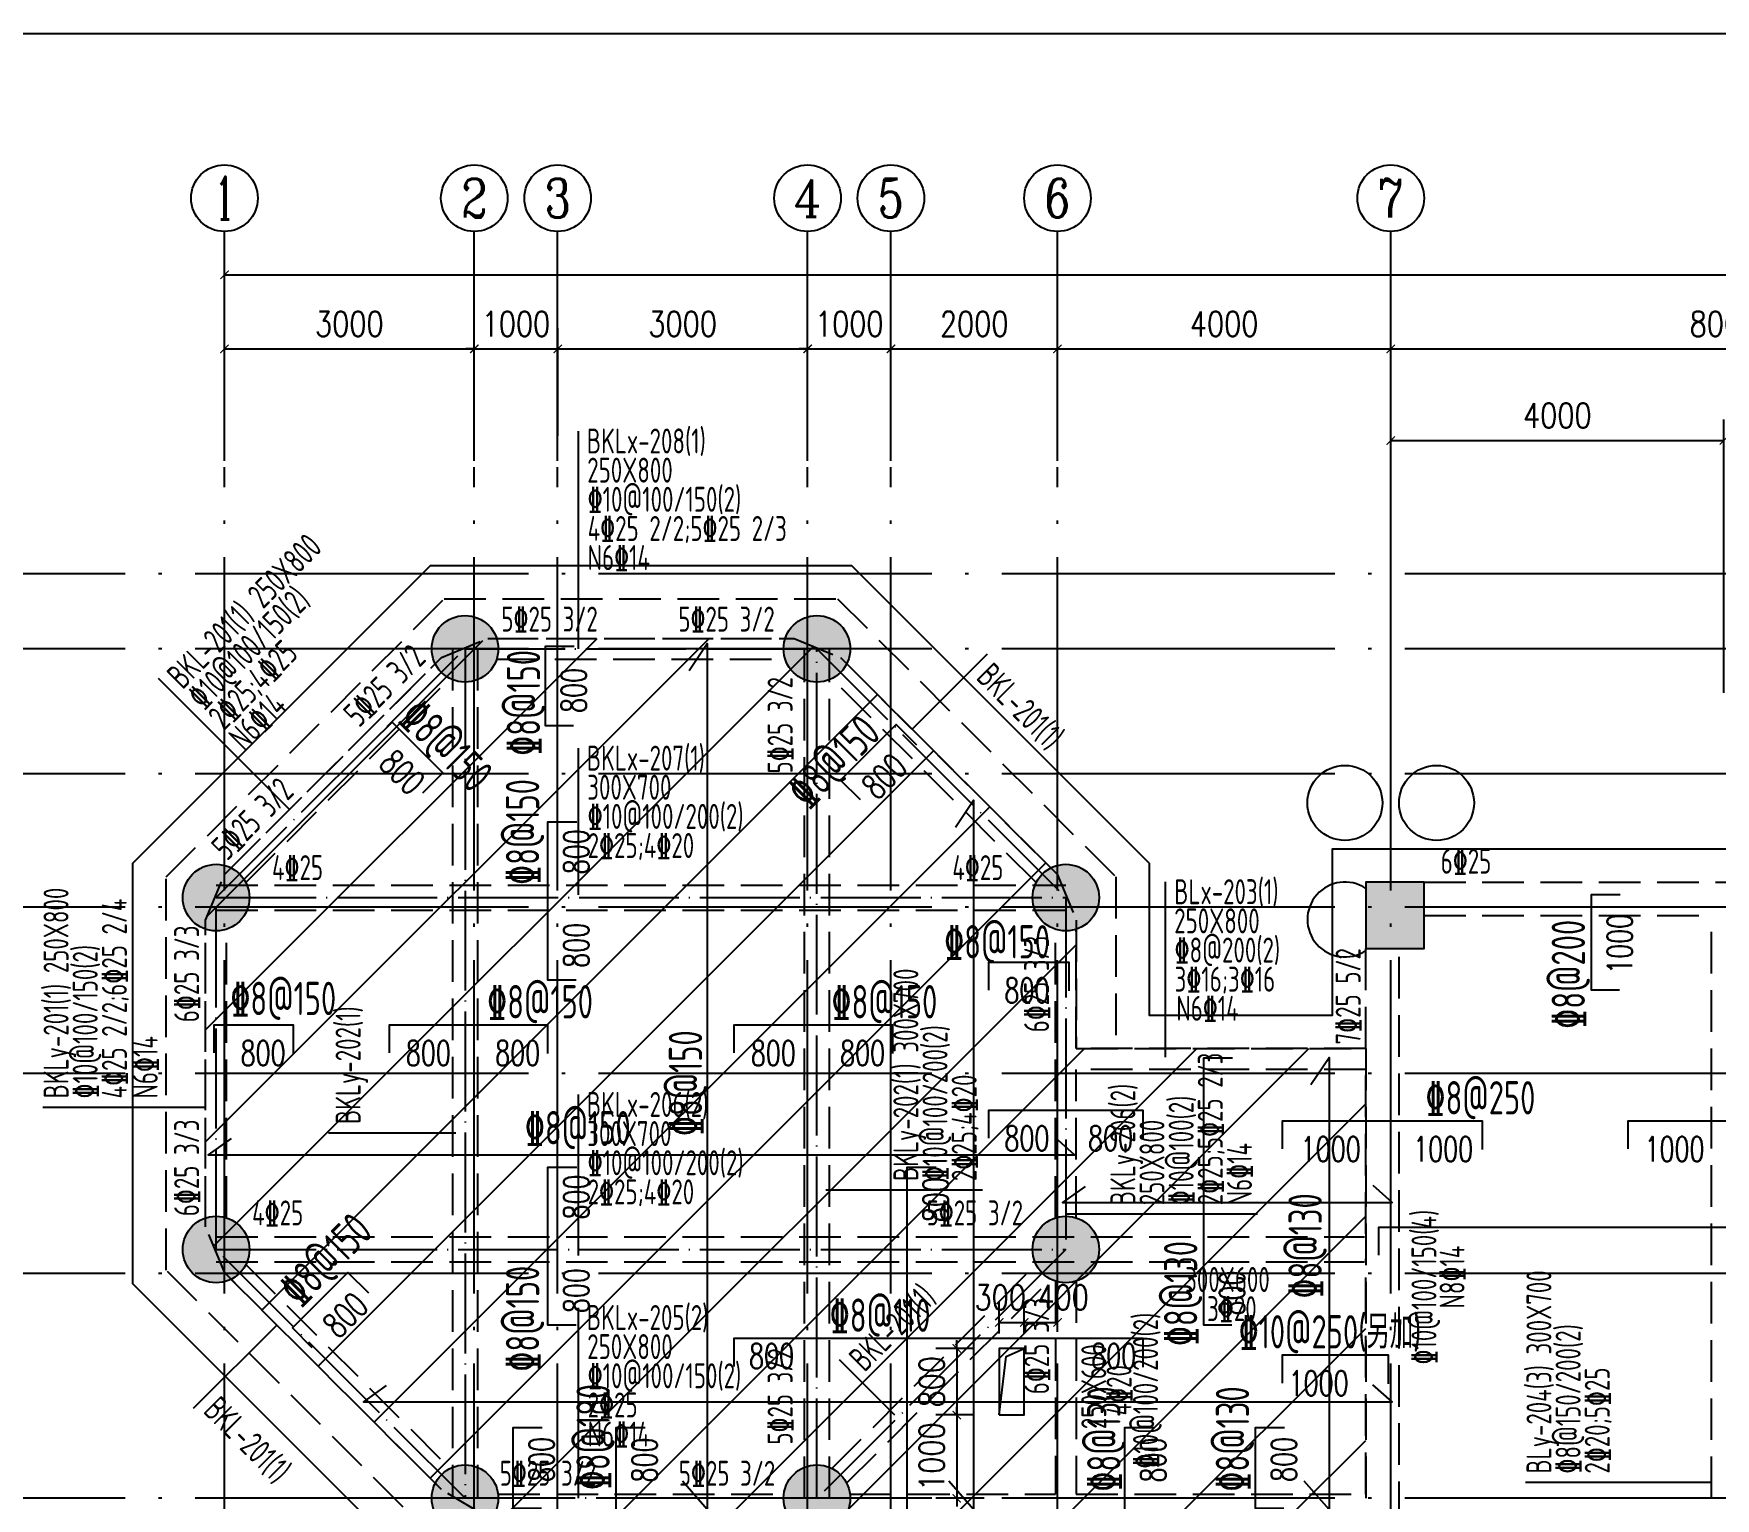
# Model space of a CAD drawing. Header units: millimetres. Extents: x 2998490 to 15040601, y 444546 to 7822218.
# Drawn here: x 14373315 to 14393503, y 7678425 to 7696014 of the extents above; entities that cross this region are included whole.
import ezdxf
from ezdxf.enums import TextEntityAlignment as Align

# ---------------------------------------------------------------- set-up
doc = ezdxf.new("R2010")
doc.units = ezdxf.units.MM
doc.header["$LTSCALE"] = 2000
doc.linetypes.add('DASH', pattern=[0.35, 0.25, -0.1])
doc.linetypes.add('DOTE', pattern=[2.42, 2, -0.2, 0.02, -0.2])
for name, color, linetype in [('3-AXIS', 3, 'Continuous'), ('3-AXIS_TEXT', 7, 'Continuous'), ('3-ban', 84, 'Continuous'), ('3-ban-hatch', 9, 'Continuous'), ('3-ban-rein', 1, 'Continuous'), ('3-ban-TEXT', 7, 'Continuous'), ('3-COLUMN-UP', 2, 'Continuous'), ('3-dcl', 3, 'Continuous'), ('3-HATCH', 8, 'Continuous'), ('3-liang-rein-X', 54, 'Continuous'), ('3-liang-rein-Y', 130, 'Continuous'), ('3-liang-R截面-X', 50, 'Continuous'), ('3-liang-R截面-Y', 70, 'Continuous'), ('3-liang-s-1', 44, 'Continuous'), ('3-liang-xu', 120, 'DASH'), ('3-装饰线脚', 7, 'Continuous'), ('AXIS', 3, 'Continuous'), ('AXIS_TEXT', 7, 'Continuous'), ('DOTE', 9, 'DOTE'), ('图框', 7, 'Continuous')]:
    doc.layers.add(name, color=color, linetype=linetype)
doc.layers.add('3-零部件', color=73, linetype='Continuous', lineweight=5)
doc.styles.add('_TCH_AXIS', font='COMPLEX', dxfattribs={"bigfont": 'GBCBIG'})
doc.styles.add('COMPLEX', font='COMPLEX')
doc.styles.add('DIM_FONT', font='SIMPLEX', dxfattribs={"width": 0.8, "bigfont": 'HZTXT'})
doc.styles.add('TJ1', font='tj-romans1.shx', dxfattribs={"width": 0.8, "bigfont": 'tj-hztxt1.shx'})
doc.styles.add('TSSD_Rein', font='Tssdeng.shx', dxfattribs={"width": 0.7, "bigfont": 'hztxt.shx'})
doc.dimstyles.new('DIMN100', dxfattribs={"dimtxt": 300, "dimasz": 100, "dimexe": 250, "dimexo": 300, "dimgap": 150, "dimtad": 1, "dimdec": 0, "dimzin": 0, "dimdsep": 46, "dimtxsty": 'DIM_FONT', "dimblk": 'ARCHTICK', "dimcen": 0.09, "dimclrt": 7, "dimazin": 2, "dimtfac": 1, "dimtdec": 0, "dimtix": 1, "dimtmove": 2, "dimatfit": 3, "dimldrblk": 'ARCHTICK', "dimfxl": 0, "dimtolj": 1, "dimtzin": 0, "dimarcsym": 0})

# ---------------------------------------------------------------- blocks, each defined once
blk = doc.blocks.new('_ArchTick')
at = {"color": 0, "linetype": 'ByBlock', "const_width": 0.15}
blk.add_lwpolyline([(-0.5, -0.5), (0.5, 0.5)], dxfattribs=at)
blk = doc.blocks.new('*D49')
at = {"layer": 'AXIS', "color": 0, "lineweight": -2}
for p, q in [((14375606, 7691185), (14375606, 7692478)), ((14378605, 7691185), (14378605, 7692478)), ((14375606, 7692228), (14378605, 7692228))]:
    blk.add_line(p, q, dxfattribs=at)
at = {"layer": 'Defpoints', "color": 0}
for p in [(14378605, 7692228), (14375606, 7690885), (14378605, 7690885)]:
    blk.add_point(p, dxfattribs=at)
at = {"layer": 'AXIS', "color": 0, "lineweight": -2, "xscale": 100, "yscale": 100, "zscale": 100, "rotation": 180}
blk.add_blockref('_ArchTick', (14375606, 7692228), dxfattribs=at)
at = {"layer": 'AXIS', "color": 0, "lineweight": -2, "xscale": 100, "yscale": 100, "zscale": 100}
blk.add_blockref('_ArchTick', (14378605, 7692228), dxfattribs=at)
at = {"layer": 'AXIS', "color": 7, "insert": (14377105, 7692528), "char_height": 300, "attachment_point": 5, "style": 'DIM_FONT'}
blk.add_mtext('\\A1;3000', dxfattribs=at)
blk = doc.blocks.new('*D50')
at = {"layer": 'AXIS', "color": 0, "lineweight": -2}
for p, q in [((14378605, 7691185), (14378605, 7692478)), ((14379606, 7691185), (14379606, 7692478)), ((14378605, 7692228), (14378505, 7692228)), ((14378605, 7692228), (14379606, 7692228)), ((14379606, 7692228), (14379706, 7692228))]:
    blk.add_line(p, q, dxfattribs=at)
at = {"layer": 'Defpoints', "color": 0}
for p in [(14379606, 7692228), (14378605, 7690885), (14379606, 7690885)]:
    blk.add_point(p, dxfattribs=at)
at = {"layer": 'AXIS', "color": 0, "lineweight": -2, "xscale": 100, "yscale": 100, "zscale": 100}
blk.add_blockref('_ArchTick', (14378605, 7692228), dxfattribs=at)
at = {"layer": 'AXIS', "color": 0, "lineweight": -2, "xscale": 100, "yscale": 100, "zscale": 100, "rotation": 180}
blk.add_blockref('_ArchTick', (14379606, 7692228), dxfattribs=at)
at = {"layer": 'AXIS', "color": 7, "insert": (14379105, 7692528), "char_height": 300, "attachment_point": 5, "style": 'DIM_FONT'}
blk.add_mtext('\\A1;1000', dxfattribs=at)
blk = doc.blocks.new('*D51')
at = {"layer": 'AXIS', "color": 0, "lineweight": -2}
for p, q in [((14379606, 7691185), (14379606, 7692478)), ((14382606, 7691185), (14382606, 7692478)), ((14379606, 7692228), (14382606, 7692228))]:
    blk.add_line(p, q, dxfattribs=at)
at = {"layer": 'Defpoints', "color": 0}
for p in [(14382606, 7692228), (14379606, 7690885), (14382606, 7690885)]:
    blk.add_point(p, dxfattribs=at)
at = {"layer": 'AXIS', "color": 0, "lineweight": -2, "xscale": 100, "yscale": 100, "zscale": 100, "rotation": 180}
blk.add_blockref('_ArchTick', (14379606, 7692228), dxfattribs=at)
at = {"layer": 'AXIS', "color": 0, "lineweight": -2, "xscale": 100, "yscale": 100, "zscale": 100}
blk.add_blockref('_ArchTick', (14382606, 7692228), dxfattribs=at)
at = {"layer": 'AXIS', "color": 7, "insert": (14381106, 7692528), "char_height": 300, "attachment_point": 5, "style": 'DIM_FONT'}
blk.add_mtext('\\A1;3000', dxfattribs=at)
blk = doc.blocks.new('*D52')
at = {"layer": 'AXIS', "color": 0, "lineweight": -2}
for p, q in [((14382606, 7691185), (14382606, 7692478)), ((14383606, 7691185), (14383606, 7692478)), ((14382606, 7692228), (14382506, 7692228)), ((14382606, 7692228), (14383606, 7692228)), ((14383606, 7692228), (14383706, 7692228))]:
    blk.add_line(p, q, dxfattribs=at)
at = {"layer": 'Defpoints', "color": 0}
for p in [(14383606, 7692228), (14382606, 7690885), (14383606, 7690885)]:
    blk.add_point(p, dxfattribs=at)
at = {"layer": 'AXIS', "color": 0, "lineweight": -2, "xscale": 100, "yscale": 100, "zscale": 100}
blk.add_blockref('_ArchTick', (14382606, 7692228), dxfattribs=at)
at = {"layer": 'AXIS', "color": 0, "lineweight": -2, "xscale": 100, "yscale": 100, "zscale": 100, "rotation": 180}
blk.add_blockref('_ArchTick', (14383606, 7692228), dxfattribs=at)
at = {"layer": 'AXIS', "color": 7, "insert": (14383106, 7692528), "char_height": 300, "attachment_point": 5, "style": 'DIM_FONT'}
blk.add_mtext('\\A1;1000', dxfattribs=at)
blk = doc.blocks.new('*D53')
at = {"layer": 'AXIS', "color": 0, "lineweight": -2}
for p, q in [((14383606, 7691185), (14383606, 7692478)), ((14385606, 7691185), (14385606, 7692478)), ((14383606, 7692228), (14385606, 7692228))]:
    blk.add_line(p, q, dxfattribs=at)
at = {"layer": 'Defpoints', "color": 0}
for p in [(14385606, 7692228), (14383606, 7690885), (14385606, 7690885)]:
    blk.add_point(p, dxfattribs=at)
at = {"layer": 'AXIS', "color": 0, "lineweight": -2, "xscale": 100, "yscale": 100, "zscale": 100, "rotation": 180}
blk.add_blockref('_ArchTick', (14383606, 7692228), dxfattribs=at)
at = {"layer": 'AXIS', "color": 0, "lineweight": -2, "xscale": 100, "yscale": 100, "zscale": 100}
blk.add_blockref('_ArchTick', (14385606, 7692228), dxfattribs=at)
at = {"layer": 'AXIS', "color": 7, "insert": (14384606, 7692528), "char_height": 300, "attachment_point": 5, "style": 'DIM_FONT'}
blk.add_mtext('\\A1;2000', dxfattribs=at)
blk = doc.blocks.new('*D54')
at = {"layer": 'AXIS', "color": 0, "lineweight": -2}
for p, q in [((14385606, 7691185), (14385606, 7692478)), ((14389606, 7691185), (14389606, 7692478)), ((14385606, 7692228), (14389606, 7692228))]:
    blk.add_line(p, q, dxfattribs=at)
at = {"layer": 'Defpoints', "color": 0}
for p in [(14389606, 7692228), (14385606, 7690885), (14389606, 7690885)]:
    blk.add_point(p, dxfattribs=at)
at = {"layer": 'AXIS', "color": 0, "lineweight": -2, "xscale": 100, "yscale": 100, "zscale": 100, "rotation": 180}
blk.add_blockref('_ArchTick', (14385606, 7692228), dxfattribs=at)
at = {"layer": 'AXIS', "color": 0, "lineweight": -2, "xscale": 100, "yscale": 100, "zscale": 100}
blk.add_blockref('_ArchTick', (14389606, 7692228), dxfattribs=at)
at = {"layer": 'AXIS', "color": 7, "insert": (14387606, 7692528), "char_height": 300, "attachment_point": 5, "style": 'DIM_FONT'}
blk.add_mtext('\\A1;4000', dxfattribs=at)
blk = doc.blocks.new('*D55')
at = {"layer": 'AXIS', "color": 0, "lineweight": -2}
for p, q in [((14389606, 7691185), (14389606, 7692478)), ((14397606, 7691185), (14397606, 7692478)), ((14389606, 7692228), (14397606, 7692228))]:
    blk.add_line(p, q, dxfattribs=at)
at = {"layer": 'Defpoints', "color": 0}
for p in [(14397606, 7692228), (14389606, 7690885), (14397606, 7690885)]:
    blk.add_point(p, dxfattribs=at)
at = {"layer": 'AXIS', "color": 0, "lineweight": -2, "xscale": 100, "yscale": 100, "zscale": 100, "rotation": 180}
blk.add_blockref('_ArchTick', (14389606, 7692228), dxfattribs=at)
at = {"layer": 'AXIS', "color": 0, "lineweight": -2, "xscale": 100, "yscale": 100, "zscale": 100}
blk.add_blockref('_ArchTick', (14397606, 7692228), dxfattribs=at)
at = {"layer": 'AXIS', "color": 7, "insert": (14393606, 7692528), "char_height": 300, "attachment_point": 5, "style": 'DIM_FONT'}
blk.add_mtext('\\A1;8000', dxfattribs=at)
blk = doc.blocks.new('*D63')
at = {"layer": 'AXIS', "color": 0, "lineweight": -2}
for p, q in [((14375606, 7691185), (14375606, 7693368)), ((14451856, 7691185), (14451856, 7693368)), ((14375606, 7693118), (14451856, 7693118))]:
    blk.add_line(p, q, dxfattribs=at)
at = {"layer": 'Defpoints', "color": 0}
for p in [(14451856, 7693118), (14375606, 7690885), (14451856, 7690885)]:
    blk.add_point(p, dxfattribs=at)
at = {"layer": 'AXIS', "color": 0, "lineweight": -2, "xscale": 100, "yscale": 100, "zscale": 100, "rotation": 180}
blk.add_blockref('_ArchTick', (14375606, 7693118), dxfattribs=at)
at = {"layer": 'AXIS', "color": 0, "lineweight": -2, "xscale": 100, "yscale": 100, "zscale": 100}
blk.add_blockref('_ArchTick', (14451856, 7693118), dxfattribs=at)
at = {"layer": 'AXIS', "color": 7, "insert": (14417563, 7693418), "char_height": 300, "attachment_point": 5, "style": 'DIM_FONT'}
blk.add_mtext('\\A1;76250', dxfattribs=at)
blk = doc.blocks.new('_AXISO')
blk.add_circle((0, 0), 0.5)
at = {"layer": '3-AXIS_TEXT', "style": 'COMPLEX', "width": 1.041667}
blk.add_attdef('A', text='', height=0.56, dxfattribs=at).set_placement((-0.25, -0.28), (0.25, -0.28), align=Align.FIT)
blk = doc.blocks.new('*D1005')
at = {"layer": '3-ban', "color": 0, "lineweight": -2}
for p, q in [((14384906, 7680406), (14384906, 7680788)), ((14385206, 7680406), (14385206, 7680788)), ((14384906, 7680538), (14385206, 7680538))]:
    blk.add_line(p, q, dxfattribs=at)
at = {"layer": 'Defpoints', "color": 0}
for p in [(14385206, 7680538), (14384906, 7680106), (14385206, 7680106)]:
    blk.add_point(p, dxfattribs=at)
at = {"layer": '3-ban', "color": 0, "lineweight": -2, "xscale": 100, "yscale": 100, "zscale": 100, "rotation": 180}
blk.add_blockref('_ArchTick', (14384906, 7680538), dxfattribs=at)
at = {"layer": '3-ban', "color": 0, "lineweight": -2, "xscale": 100, "yscale": 100, "zscale": 100}
blk.add_blockref('_ArchTick', (14385206, 7680538), dxfattribs=at)
at = {"layer": '3-ban', "color": 7, "insert": (14384918, 7680838), "char_height": 300, "attachment_point": 5, "style": 'DIM_FONT'}
blk.add_mtext('\\A1;300', dxfattribs=at)
blk = doc.blocks.new('*D1006')
at = {"layer": '3-ban', "color": 0, "lineweight": -2}
for p, q in [((14385206, 7680406), (14385206, 7680788)), ((14385606, 7680424), (14385606, 7680788)), ((14385206, 7680538), (14385606, 7680538))]:
    blk.add_line(p, q, dxfattribs=at)
at = {"layer": 'Defpoints', "color": 0}
for p in [(14385606, 7680538), (14385206, 7680106), (14385606, 7680124)]:
    blk.add_point(p, dxfattribs=at)
at = {"layer": '3-ban', "color": 0, "lineweight": -2, "xscale": 100, "yscale": 100, "zscale": 100, "rotation": 180}
blk.add_blockref('_ArchTick', (14385206, 7680538), dxfattribs=at)
at = {"layer": '3-ban', "color": 0, "lineweight": -2, "xscale": 100, "yscale": 100, "zscale": 100}
blk.add_blockref('_ArchTick', (14385606, 7680538), dxfattribs=at)
at = {"layer": '3-ban', "color": 7, "insert": (14385673, 7680838), "char_height": 300, "attachment_point": 5, "style": 'DIM_FONT'}
blk.add_mtext('\\A1;400', dxfattribs=at)
blk = doc.blocks.new('*D1007')
at = {"layer": '3-ban', "color": 0, "lineweight": -2}
for p, q in [((14384396, 7680226), (14384396, 7680326)), ((14384606, 7680226), (14384146, 7680226)), ((14384396, 7680226), (14384396, 7679426)), ((14384606, 7679426), (14384146, 7679426)), ((14384396, 7679426), (14384396, 7679326))]:
    blk.add_line(p, q, dxfattribs=at)
at = {"layer": 'Defpoints', "color": 0}
for p in [(14384906, 7680226), (14384396, 7679426), (14384906, 7679426)]:
    blk.add_point(p, dxfattribs=at)
at = {"layer": '3-ban', "color": 0, "lineweight": -2, "xscale": 100, "yscale": 100, "zscale": 100}
for p, rotation in [((14384396, 7680226), 270), ((14384396, 7679426), 90)]:
    blk.add_blockref('_ArchTick', p, dxfattribs=dict(at, rotation=rotation))
at = {"layer": '3-ban', "color": 7, "insert": (14384096, 7679826), "char_height": 300, "attachment_point": 5, "rotation": 90, "style": 'DIM_FONT'}
blk.add_mtext('\\A1;800', dxfattribs=at)
blk = doc.blocks.new('*D1008')
at = {"layer": '3-ban', "color": 0, "lineweight": -2}
for p, q in [((14384396, 7679426), (14384396, 7679526)), ((14384606, 7679426), (14384146, 7679426)), ((14384396, 7679426), (14384396, 7678426)), ((14384724, 7678426), (14384146, 7678426)), ((14384396, 7678426), (14384396, 7678326))]:
    blk.add_line(p, q, dxfattribs=at)
at = {"layer": 'Defpoints', "color": 0}
for p in [(14384906, 7679426), (14384396, 7678426), (14385024, 7678426)]:
    blk.add_point(p, dxfattribs=at)
at = {"layer": '3-ban', "color": 0, "lineweight": -2, "xscale": 100, "yscale": 100, "zscale": 100}
for p, rotation in [((14384396, 7679426), 270), ((14384396, 7678426), 90)]:
    blk.add_blockref('_ArchTick', p, dxfattribs=dict(at, rotation=rotation))
at = {"layer": '3-ban', "color": 7, "insert": (14384096, 7678926), "char_height": 300, "attachment_point": 5, "rotation": 90, "style": 'DIM_FONT'}
blk.add_mtext('\\A1;1000', dxfattribs=at)
blk = doc.blocks.new('*D1252')
at = {"layer": '3-零部件', "color": 0, "lineweight": -2}
for p, q in [((14389606, 7688096), (14389606, 7691378)), ((14393606, 7688096), (14393606, 7691378)), ((14389606, 7691128), (14393606, 7691128))]:
    blk.add_line(p, q, dxfattribs=at)
at = {"layer": 'Defpoints', "color": 0}
for p in [(14393606, 7691128), (14389606, 7687796), (14393606, 7687796)]:
    blk.add_point(p, dxfattribs=at)
at = {"layer": '3-零部件', "color": 0, "lineweight": -2, "xscale": 100, "yscale": 100, "zscale": 100, "rotation": 180}
blk.add_blockref('_ArchTick', (14389606, 7691128), dxfattribs=at)
at = {"layer": '3-零部件', "color": 0, "lineweight": -2, "xscale": 100, "yscale": 100, "zscale": 100}
blk.add_blockref('_ArchTick', (14393606, 7691128), dxfattribs=at)
at = {"layer": '3-零部件', "color": 7, "insert": (14391606, 7691428), "char_height": 300, "attachment_point": 5, "style": 'DIM_FONT'}
blk.add_mtext('\\A1;4000', dxfattribs=at)

msp = doc.modelspace()

# ---------------------------------------------------------------- hatches: boundary and pattern name
at = {"layer": '3-ban-hatch'}
h = msp.add_hatch(dxfattribs=at)
h.set_pattern_fill('ANSI31', color=8, scale=300, style=0)
h.set_pattern_definition([(45, (-3453.4, 0), (-673.51921, 673.51921), [])])
h.paths.add_polyline_path([(14379305.5, 7671826), (14379305.5, 7678226), (14378716.6, 7678226), (14378211.8, 7678530.6), (14375608.4, 7681133.3), (14375379.3, 7681687.4), (14375379.3, 7685366.3), (14375609.6, 7685919.9), (14378211.6, 7688522), (14378765.7, 7688751), (14382445.1, 7688751), (14382999.1, 7688521.8), (14385600.8, 7685920.1), (14385830.5, 7685366.3), (14385830.5, 7683826), (14389305.5, 7683826), (14389305.5, 7678226), (14387305.5, 7678226), (14387305.5, 7675528), (14389305.5, 7675526), (14389305.5, 7675226), (14452155.5, 7675226), (14452155.5, 7671826)])
at = {"layer": '3-HATCH'}
h = msp.add_hatch(color=256, dxfattribs=at)
edge = h.paths.add_edge_path()
edge.add_arc((14378493.3, 7688626), 400, 0, 360)
h = msp.add_hatch(color=256, dxfattribs=at)
edge = h.paths.add_edge_path()
edge.add_arc((14382718.3, 7688626), 400, 0, 360)
h = msp.add_hatch(color=256, dxfattribs=at)
edge = h.paths.add_edge_path()
edge.add_arc((14375505.8, 7685638.5), 400, 0, 360)
h = msp.add_hatch(color=256, dxfattribs=at)
edge = h.paths.add_edge_path()
edge.add_arc((14385705.8, 7685638.5), 400, 0, 360)
msp.add_hatch(color=256, dxfattribs=at).paths.add_polyline_path([(14389305.5, 7685026), (14390005.5, 7685026), (14390005.5, 7685826), (14389305.5, 7685826)])
h = msp.add_hatch(color=256, dxfattribs=at)
edge = h.paths.add_edge_path()
edge.add_arc((14375505.8, 7681413.5), 400, 0, 360)
h = msp.add_hatch(color=256, dxfattribs=at)
edge = h.paths.add_edge_path()
edge.add_arc((14385705.8, 7681413.5), 400, 0, 360)
h = msp.add_hatch(color=256, dxfattribs=at)
edge = h.paths.add_edge_path()
edge.add_arc((14378493.3, 7678426), 400, 0, 360)
h = msp.add_hatch(color=256, dxfattribs=at)
edge = h.paths.add_edge_path()
edge.add_arc((14382718.3, 7678426), 400, 0, 360)

# ---------------------------------------------------------------- linework, layer by layer
at = {"layer": '3-AXIS', "color": 15, "linetype": 'DOTE'}
for p, q in [((14375605.6, 7661526), (14375605.6, 7690806.1)), ((14378605.1, 7661526), (14378605.1, 7690806.2)), ((14379605.6, 7661526), (14379605.6, 7690806.1)), ((14382606, 7661526), (14382606, 7690806.2)), ((14383605.6, 7661526), (14383605.6, 7690806.1)), ((14385605.6, 7661526), (14385605.6, 7690806.1)), ((14389605.6, 7661526), (14389605.6, 7690806.1)), ((14451855.6, 7689526), (14370566.4, 7689526)), ((14451855.6, 7688626), (14370566.4, 7688626)), ((14451855.6, 7687126), (14370566.4, 7687126)), ((14451855.6, 7685526), (14370566.4, 7685526)), ((14451855.6, 7683526), (14370566.4, 7683526)), ((14451855.6, 7681126), (14370566.4, 7681126)), ((14451855.6, 7678426), (14370566.4, 7678426))]:
    msp.add_line(p, q, dxfattribs=at)
at = {"layer": '3-ban-rein'}
for points in [[(14379796.9, 7687701), (14379458.9, 7687701), (14379458.9, 7688658.7), (14379804.9, 7688658.7)], [(14381183, 7688364.7), (14381401, 7688690.2), (14381401, 7678290.3), (14381103.5, 7678632.4)], [(14377378.9, 7687507.8), (14377617.9, 7687746.8), (14378227.9, 7687136.8), (14377983.2, 7686892.1)], [(14383239, 7686811.2), (14383000, 7687050.2), (14383667.4, 7687717.6), (14383912, 7687472.9)], [(14384380.1, 7686483.9), (14384598.1, 7686809.5), (14384598.1, 7678290.3), (14384300.6, 7678632.4)], [(14379826.9, 7684649.1), (14379489, 7684649.1), (14379489, 7686549.1), (14379835, 7686549.1)], [(14392352.9, 7684526), (14392015, 7684526), (14392015, 7685676), (14392361, 7685676)], [(14384780.5, 7684527.1), (14384780.5, 7684865), (14385743.5, 7684865), (14385743.5, 7684519)], [(14375481.8, 7683773.7), (14375481.8, 7684111.6), (14376430.5, 7684111.6), (14376430.5, 7683765.6)], [(14377585.2, 7683773.7), (14377585.2, 7684111.6), (14379485.2, 7684111.6), (14379485.2, 7683765.6)], [(14381725.8, 7683773.7), (14381725.8, 7684111.6), (14383625.8, 7684111.6), (14383625.8, 7683765.6)], [(14387699.3, 7680503), (14387361.4, 7680503), (14387361.4, 7683713.7), (14387707.4, 7683713.7)], [(14388648.3, 7683392.9), (14388866.3, 7683718.5), (14388866.3, 7678290.3), (14388568.8, 7678632.4)], [(14384780.5, 7682750.2), (14384780.5, 7683088.1), (14386630.5, 7683088.1), (14386630.5, 7682742.1)], [(14388305.5, 7682620.3), (14388305.5, 7682958.3), (14390705.5, 7682958.3), (14390705.5, 7682612.2)], [(14392455.5, 7682620.3), (14392455.5, 7682958.3), (14394755.5, 7682958.3), (14394755.5, 7682612.2)], [(14375684.9, 7682744.5), (14375411.2, 7682551.1), (14385809.6, 7682551.1), (14385580.2, 7682754.2)], [(14379826.9, 7680503), (14379489, 7680503), (14379489, 7682403), (14379835, 7682403)], [(14384139.7, 7677426), (14383801.8, 7677426), (14383801.8, 7682403), (14384147.8, 7682403)], [(14385938.1, 7682170.4), (14385664.5, 7681977), (14389625.1, 7681977), (14389395.8, 7682180.1)], [(14389461.7, 7681344.8), (14389461.7, 7681682.8), (14452052.8, 7681682.8), (14452052.8, 7681336.8)], [(14376660.1, 7680232.4), (14376421.2, 7680471.4), (14377088.5, 7681138.7), (14377333.2, 7680894.1)], [(14381725.8, 7680009.6), (14381725.8, 7680347.5), (14386630.5, 7680347.5), (14386630.5, 7680001.5)], [(14388305.5, 7679810), (14388305.5, 7680147.9), (14389573.2, 7680147.9), (14389573.2, 7679801.9)], [(14377548.4, 7679779.1), (14377274.8, 7679585.6), (14389621.3, 7679585.6), (14389392, 7679788.7)], [(14379410.3, 7678302.9), (14379072.4, 7678302.9), (14379072.4, 7679276), (14379418.4, 7679276)], [(14380646.3, 7677426), (14380308.4, 7677426), (14380308.4, 7679276), (14380654.4, 7679276)], [(14386753.9, 7677426), (14386415.9, 7677426), (14386415.9, 7679276), (14386761.9, 7679276)], [(14388321, 7678302.9), (14387983, 7678302.9), (14387983, 7679276), (14388329, 7679276)]]:
    msp.add_lwpolyline(points, dxfattribs=at)
at = {"layer": '3-COLUMN-UP'}
msp.add_lwpolyline([(14389305.5, 7685026), (14390005.5, 7685026), (14390005.5, 7685826), (14389305.5, 7685826)], close=True, dxfattribs=at)
msp.add_lwpolyline([(14389305.5, 7685026), (14390005.5, 7685026), (14390005.5, 7685826), (14389305.5, 7685826)], close=True, dxfattribs=at)
for centre in [(14378493.3, 7688626), (14382718.3, 7688626), (14375505.8, 7685638.5), (14385705.8, 7685638.5), (14375505.8, 7681413.5), (14385705.8, 7681413.5), (14378493.3, 7678426), (14382718.3, 7678426)]:
    msp.add_circle(centre, 400, dxfattribs=at)
at = {"layer": '3-dcl', "linetype": 'DASH'}
msp.add_lwpolyline([(14379305.5, 7671826), (14379305.5, 7678226), (14378716.6, 7678226), (14378211.8, 7678530.6), (14375608.4, 7681133.3), (14375379.3, 7681687.4), (14375379.3, 7685366.3), (14375609.6, 7685919.9), (14378211.6, 7688522), (14378765.7, 7688751), (14382445.1, 7688751), (14382999.1, 7688521.8), (14385600.8, 7685920.1), (14385830.5, 7685366.3), (14385830.5, 7683826), (14389305.5, 7683826), (14389305.5, 7678226), (14387305.5, 7678226), (14387305.5, 7675528), (14389305.5, 7675526), (14389305.5, 7675226), (14452155.5, 7675226), (14452155.5, 7671826), (14379305.5, 7671826)], dxfattribs=at)
at = {"layer": '3-liang-R截面-X'}
for p, q in [((14379852.8, 7691239.5), (14379852.8, 7688626)), ((14379852.8, 7687431.5), (14379852.8, 7685671.6)), ((14386898.8, 7685827.1), (14386898.8, 7683724.3)), ((14379852.8, 7683272.9), (14379852.8, 7681340.6)), ((14379852.8, 7680714.5), (14379852.8, 7678426))]:
    msp.add_line(p, q, dxfattribs=at)
at = {"layer": '3-liang-R截面-Y'}
for p, q in [((14384759.5, 7688560.6), (14383859.9, 7687661)), ((14374809.9, 7688273.3), (14376386.7, 7686696.5)), ((14373424.4, 7683123), (14375380.6, 7683123)), ((14376855.3, 7682816), (14378385.2, 7682816)), ((14382825.9, 7682131), (14384705.9, 7682131)), ((14385705.8, 7681840.6), (14388006.5, 7681840.6)), ((14376235.8, 7680506.6), (14375231.6, 7679502.5)), ((14382983.1, 7680091.4), (14383647.9, 7679426.6)), ((14391225.6, 7678618.2), (14393455.6, 7678618.2))]:
    msp.add_line(p, q, dxfattribs=at)
at = {"layer": '3-liang-s-1'}
for points in [[(14378905.6, 7662826), (14378905.6, 7671226), (14377705.6, 7671226), (14377705.6, 7677799.5), (14374505.8, 7680999.3), (14374505.8, 7686052.7), (14378079.1, 7689626), (14383132.5, 7689626), (14386705.8, 7686052.7), (14386706.8, 7684226), (14388905.6, 7684226), (14388905.6, 7686226), (14452555.6, 7686226), (14452555.6, 7684376), (14452155.6, 7684376)], [(14384905.6, 7679426), (14384988.9, 7680128.4), (14385205.6, 7680226)]]:
    msp.add_lwpolyline(points, dxfattribs=at)
at = {"layer": '3-liang-s-1', "linetype": 'DASH'}
msp.add_lwpolyline([(14379305.6, 7677826), (14378244.8, 7677826), (14374905.8, 7681165), (14374905.8, 7685887), (14378244.8, 7689226), (14382966.8, 7689226), (14386305.8, 7685887), (14386305.8, 7683826)], dxfattribs=at)
at = {"layer": '3-liang-s-1'}
msp.add_lwpolyline([(14384905.6, 7679426), (14385205.6, 7679426), (14385205.6, 7680226), (14384905.6, 7680226)], close=True, dxfattribs=at)
at = {"layer": '3-liang-xu'}
for p, q in [((14378873, 7688751), (14382337.8, 7688751)), ((14378343.3, 7688626), (14378343.3, 7678426)), ((14378643.3, 7688626), (14378643.3, 7678426)), ((14382568.3, 7678426), (14382567.5, 7688625.4)), ((14382868.3, 7678426), (14382867.5, 7688625.4)), ((14375685.4, 7685995.7), (14378135.8, 7688446.1)), ((14378873, 7688501), (14382337.9, 7688501)), ((14385525, 7685995.9), (14383075, 7688445.9)), ((14375861.8, 7685818.5), (14378312.3, 7688269.1)), ((14385348.3, 7685819), (14382898.3, 7688269)), ((14375505.8, 7685788.5), (14385705.8, 7685788.5)), ((14390005.5, 7685826), (14397255.5, 7685826)), ((14375505.8, 7685488.5), (14385705.8, 7685488.5)), ((14390005.5, 7685426), (14393455.5, 7685426)), ((14393455.5, 7675626), (14393455.5, 7685426)), ((14375379.3, 7681794.7), (14375379.3, 7685259)), ((14375629.3, 7681794.7), (14375629.3, 7685259)), ((14385580.5, 7681794.7), (14385580.5, 7685259)), ((14385830.5, 7683826), (14385830.5, 7685259)), ((14389305.5, 7683826), (14389305.5, 7685026)), ((14389705.5, 7676026), (14389705.5, 7685026)), ((14389305.5, 7683826), (14385830.5, 7683826)), ((14389305.5, 7683576), (14385830.5, 7683576)), ((14385830.5, 7681794.7), (14385830.5, 7683576)), ((14389305.5, 7681603), (14389305.5, 7683576)), ((14375505.8, 7681563.5), (14389291, 7681563.5)), ((14375505.8, 7681263.5), (14389291, 7681263.5)), ((14389305.5, 7678476), (14389305.5, 7681303)), ((14375684.3, 7681057.5), (14378136, 7678606.4)), ((14375861.2, 7681234.1), (14378312.8, 7678783.1)), ((14382896.6, 7678781.8), (14385348.7, 7681233.9)), ((14383074.4, 7678606.1), (14385525.7, 7681057.4)), ((14385580.5, 7681034.7), (14385580.5, 7678476)), ((14385830.5, 7681034.7), (14385830.5, 7678476)), ((14378889.9, 7678476), (14382321.9, 7678476)), ((14383115, 7678476), (14385580.5, 7678476)), ((14385830.5, 7678476), (14389305.5, 7678476))]:
    msp.add_line(p, q, dxfattribs=at)
at = {"layer": '3-装饰线脚'}
for centre in [(14389055.6, 7686776), (14390155.6, 7686776)]:
    msp.add_circle(centre, 450, dxfattribs=at)
msp.add_arc((14389055.6, 7685376), 450, 56.25101, 303.74899, dxfattribs=at)
at = {"layer": 'AXIS'}
for p, q in [((14375605.6, 7690885.5), (14375605.6, 7693637.5)), ((14378605.1, 7690885.5), (14378605.1, 7693637.5)), ((14379605.6, 7690885.5), (14379605.6, 7693637.5)), ((14382606, 7690885.5), (14382606, 7693637.5)), ((14383605.6, 7690885.5), (14383605.6, 7693637.5)), ((14385605.6, 7690885.5), (14385605.6, 7693637.5)), ((14389605.6, 7690885.5), (14389605.6, 7693637.5))]:
    msp.add_line(p, q, dxfattribs=at)
at = {"layer": 'DOTE', "ltscale": 0.3}
for p, q in [((14378493.3, 7688626), (14378493.3, 7678426)), ((14382718.3, 7678426), (14382717.5, 7688625.4)), ((14375505.8, 7685638.5), (14385705.8, 7685638.5)), ((14375505.8, 7681413.5), (14385705.8, 7681413.5))]:
    msp.add_line(p, q, dxfattribs=at)
msp.add_lwpolyline([(14385705.8, 7685638.5), (14385705.8, 7681413.5), (14382718.3, 7678426), (14378493.3, 7678426), (14375505.8, 7681413.5), (14375505.8, 7685638.5), (14378493.3, 7688626), (14382718.3, 7688626)], close=True, dxfattribs=at)
at = {"layer": '图框'}
msp.add_line((14364028.6, 7696013.6), (14471428.6, 7696013.6), dxfattribs=at)

# ---------------------------------------------------------------- block references
at = {"layer": 'AXIS'}
ref = msp.add_blockref('_AXISO', (14375605.6, 7694037.5), dxfattribs=dict(at, xscale=800, yscale=800, zscale=800))
ref.add_attrib('A', '1', dxfattribs={"layer": 'AXIS_TEXT', "height": 514.7, "style": '_TCH_AXIS'}).set_placement((14375495.3, 7693780.2), (14375715.9, 7693780.2), align=Align.FIT)
ref = msp.add_blockref('_AXISO', (14378605.1, 7694037.5), dxfattribs=dict(at, xscale=800, yscale=800, zscale=800))
ref.add_attrib('A', '2', dxfattribs={"layer": 'AXIS_TEXT', "height": 465.9, "style": '_TCH_AXIS'}).set_placement((14378449.8, 7693804.6), (14378760.4, 7693804.6), align=Align.FIT)
ref = msp.add_blockref('_AXISO', (14379605.6, 7694037.5), dxfattribs=dict(at, xscale=800, yscale=800, zscale=800))
ref.add_attrib('A', '3', dxfattribs={"layer": 'AXIS_TEXT', "height": 465.9, "style": '_TCH_AXIS'}).set_placement((14379450.2, 7693804.6), (14379760.9, 7693804.6), align=Align.FIT)
ref = msp.add_blockref('_AXISO', (14382606, 7694037.5), dxfattribs=dict(at, xscale=800, yscale=800, zscale=800))
ref.add_attrib('A', '4', dxfattribs={"layer": 'AXIS_TEXT', "height": 445.4, "style": '_TCH_AXIS'}).set_placement((14382436.3, 7693814.8), (14382775.7, 7693814.8), align=Align.FIT)
ref = msp.add_blockref('_AXISO', (14383605.6, 7694037.5), dxfattribs=dict(at, xscale=800, yscale=800, zscale=800))
ref.add_attrib('A', '5', dxfattribs={"layer": 'AXIS_TEXT', "height": 465.9, "style": '_TCH_AXIS'}).set_placement((14383450.2, 7693804.6), (14383760.9, 7693804.6), align=Align.FIT)
ref = msp.add_blockref('_AXISO', (14385605.6, 7694037.5), dxfattribs=dict(at, xscale=800, yscale=800, zscale=800))
ref.add_attrib('A', '6', dxfattribs={"layer": 'AXIS_TEXT', "height": 465.9, "style": '_TCH_AXIS'}).set_placement((14385450.2, 7693804.6), (14385760.9, 7693804.6), align=Align.FIT)
ref = msp.add_blockref('_AXISO', (14389605.6, 7694037.5), dxfattribs=dict(at, xscale=800, yscale=800, zscale=800))
ref.add_attrib('A', '7', dxfattribs={"layer": 'AXIS_TEXT', "height": 465.9, "style": '_TCH_AXIS'}).set_placement((14389450.2, 7693804.6), (14389760.9, 7693804.6), align=Align.FIT)

# ---------------------------------------------------------------- texts
at = {"layer": '3-ban', "style": 'TSSD_Rein', "width": 0.7}
for s, rotation, p in [('%%1328@150', 89.99419, (14379395.4, 7687342.9)), ('%%1328@150', 315, (14377678.3, 7687775.1)), ('%%1328@150', 45, (14382608.6, 7686685.3)), ('%%1328@150', 89.99419, (14379384.6, 7685792.2)), ('%%1328@150', 359.99419, (14384246.1, 7684908.7, -5065)), ('%%1328@200', 89.99419, (14391937.9, 7684064.8, -5065)), ('%%1328@150', 359.99419, (14375676.9, 7684228.2, -5065)), ('%%1328@150', 359.99419, (14378759.5, 7684188.7, -5065)), ('%%1328@150', 359.99419, (14382893.2, 7684188.7, -5065)), ('%%1328@150', 89.99419, (14381339.6, 7682775.1, -5065)), ('%%1328@250', 359.99419, (14390023.7, 7683035.3, -5065)), ('%%1328@150', 359.99419, (14379212.6, 7682676, -5065)), ('%%1328@130', 89.99419, (14388778.5, 7680825.1)), ('%%1328@150', 45, (14376511, 7680702.7)), ('%%1328@130', 89.99419, (14387284.3, 7680253.1, -5065)), ('%%1328@150', 89.99419, (14379384.6, 7679947.6)), ('%%1328@110', 359.99419, (14382872, 7680424.6, -5065)), ('%%13210@250(另加)', 359.99419, (14387781.3, 7680225, -5065)), ('%%1328@180', 89.99419, (14380231.3, 7678523.1, -5065)), ('%%1328@130', 89.99419, (14386362.4, 7678506.9, -5065)), ('%%1328@130', 89.99419, (14387906, 7678506.9, -5065))]:
    msp.add_text(s, height=400, rotation=rotation, dxfattribs=at).set_placement(p)
at = {"layer": '3-ban-TEXT', "style": 'TJ1', "width": 0.7}
for s, rotation, p in [('800', 90, (14379948.8, 7687856.5)), ('800', 315, (14377442.3, 7687229.5)), ('800', 45, (14383442, 7686799.4)), ('800', 90, (14379978.9, 7685918.9)), ('800', 90, (14379978.9, 7684796)), ('1000', 90, (14392504.9, 7684722.9)), ('800', 90, (14379978.9, 7681772.9)), ('800', 90, (14384291.7, 7681742.4)), ('800', 90, (14379978.9, 7680649.9)), ('800', 90, (14387851.3, 7680621)), ('800', 45, (14376972.8, 7680330.2)), ('800', 90, (14379562.3, 7678622.4)), ('800', 90, (14380798.3, 7678615.5)), ('800', 90, (14386905.8, 7678615.5)), ('800', 90, (14388472.9, 7678622.4))]:
    msp.add_text(s, height=300, rotation=rotation, dxfattribs=at).set_placement(p)
for s, p in [('800', (14384968, 7684375.2)), ('800', (14375800.3, 7683621.8)), ('800', (14377783.4, 7683621.8)), ('800', (14378855, 7683621.8)), ('800', (14381924.1, 7683621.8)), ('800', (14382995.7, 7683621.8)), ('800', (14384968, 7682598.3)), ('800', (14385972.3, 7682598.3)), ('1000', (14388525.1, 7682468.4)), ('1000', (14389875.4, 7682468.4)), ('1000', (14392652.4, 7682468.4)), ('800', (14381903.3, 7679984.7)), ('800', (14386010.6, 7679984.7)), ('1000', (14388380.6, 7679658.1))]:
    msp.add_text(s, height=300, dxfattribs=at).set_placement(p)
at = {"layer": '3-liang-rein-X', "style": 'TSSD_Rein', "width": 0.7}
for s, p in [('%%13210@100/150(2)', (14379965.7, 7690271.8)), ('4%%13225 2/2;5%%13225 2/3', (14379965.7, 7689921.8)), ('N6%%13214', (14379965.7, 7689571.8)), ('5%%13225 3/2', (14378929.6, 7688833.4)), ('5%%13225 3/2', (14381054.2, 7688833)), ('%%13210@100/200(2)', (14379965.7, 7686463.9)), ('2%%13225;4%%13220', (14379965.7, 7686113.9)), ('4%%13225', (14376176.5, 7685849.1)), ('4%%13225', (14384343, 7685849.1)), ('6%%13225', (14390205.6, 7685926)), ('%%1328@200(2)', (14387011.6, 7684859.4)), ('3%%13216;3%%13216', (14387011.6, 7684509.4)), ('N6%%13214', (14387032.5, 7684159.4)), ('%%13210@100/200(2)', (14379965.7, 7682305.2)), ('2%%13225;4%%13220', (14379965.7, 7681955.2)), ('4%%13225', (14375938, 7681703)), ('5%%13225 3/2', (14384034.4, 7681703)), ('3%%13220', (14387401.6, 7680553)), ('%%13210@100/150(2)', (14379965.7, 7679746.8)), ('2%%13225', (14379965.7, 7679396.8)), ('N6%%13214', (14379965.7, 7679046.8)), ('5%%13225 3/2', (14378910.3, 7678576)), ('5%%13225 3/2', (14381059.7, 7678576))]:
    msp.add_text(s, height=300, dxfattribs=at).set_placement(p)
at = {"layer": '3-liang-rein-Y', "style": 'TSSD_Rein', "width": 0.7}
for s, rotation, p in [('%%13210@100/150(2)', 45, (14375350, 7687880.5)), ('2%%13225;4%%13225', 45, (14375597.5, 7687633)), ('5%%13225 3/2', 45, (14377222.4, 7687671.9)), ('5%%13225 3/2', 90, (14382425.8, 7687129.7)), ('N6%%13214', 45, (14375845, 7687385.6)), ('5%%13225 3/2', 45, (14375638.4, 7686071)), ('4%%13225 2/2;6%%13225 2/4', 90, (14374434.1, 7683227.2)), ('6%%13225 3/3', 90, (14375301.8, 7684142.9)), ('6%%13225 3/3', 90, (14385505.6, 7684021.2)), ('%%13210@100/150(2)', 90, (14374084.1, 7683227.2)), ('7%%13225 5/2', 90, (14389244.6, 7683875.2)), ('%%13210@100/200(2)', 90, (14384285.5, 7682235.2)), ('N6%%13214', 90, (14374805, 7683227.2)), ('2%%13225;5%%13225 2/3', 90, (14387590.2, 7681944.8)), ('2%%13225;4%%13220', 90, (14384635.5, 7682235.2)), ('%%13210@100(2)', 90, (14387240.2, 7681944.8)), ('6%%13225 3/3', 90, (14375301.8, 7681813.3)), ('N6%%13214', 90, (14387940.2, 7681944.8)), ('%%13210@100/150(4)', 90, (14390154.9, 7680032.5)), ('N8%%13214', 90, (14390492.4, 7680705.3)), ('6%%13225 3/3', 90, (14385505.6, 7679675.1)), ('%%13210@100/200(2)', 90, (14386812.8, 7678782.5)), ('%%1328@150/200(2)', 90, (14391885.2, 7678722.4)), ('5%%13225 3/2', 90, (14382425.8, 7679070)), ('4%%13220', 90, (14386494.2, 7679421)), ('2%%13220;5%%13225', 90, (14392235.2, 7678722.4))]:
    msp.add_text(s, height=300, rotation=rotation, dxfattribs=at).set_placement(p)
at = {"layer": '3-liang-R截面-X', "style": 'TSSD_Rein', "width": 0.7}
for s, p in [('BKLx-208(1)', (14379956, 7690971.8)), ('250X800', (14379960.8, 7690621.8)), ('BKLx-207(1)', (14379956, 7687163.9)), ('300X700', (14379960.8, 7686813.9)), ('BLx-203(1)', (14387006.8, 7685559.4)), ('250X800', (14387006.8, 7685209.4)), ('BKLx-206(2)', (14379956, 7683005.2)), ('300X700', (14379960.8, 7682655.2)), ('300X600', (14387138.1, 7680903)), ('BKLx-205(2)', (14379956, 7680446.8)), ('250X800', (14379960.8, 7680096.8))]:
    msp.add_text(s, height=300, dxfattribs=at).set_placement(p)
at = {"layer": '3-liang-R截面-Y', "style": 'TSSD_Rein', "width": 0.7}
for s, rotation, p in [('BKL-201(1) 250X800', 45, (14375102.6, 7688128)), ('BKL-201(1)', 315, (14384616.2, 7688270)), ('BKLy-201(1) 250X800', 90, (14373734.1, 7683227.2)), ('BKLy-202(1) 300X700', 90, (14383935.6, 7682235.2)), ('BKLy-202(1)', 90, (14377239.6, 7682920.2)), ('BKLy-206(2)', 90, (14386540.2, 7681944.8)), ('250X800', 90, (14386890.2, 7681944.8)), ('BLy-204(3) 300X700', 90, (14391535.3, 7678722.4)), ('BKL-201(1)', 45, (14383290.7, 7679931.2)), ('250X600', 90, (14386191.3, 7679256.1)), ('BKL-201(1)', 315, (14375337.6, 7679461.1))]:
    msp.add_text(s, height=300, rotation=rotation, dxfattribs=at).set_placement(p)

# ---------------------------------------------------------------- dimensions: what is measured, and where the dimension line sits
at = {"layer": '3-ban'}
for base, p1, p2, picture, middle in [((14385205.6, 7680538.1), (14384905.6, 7680106.1), (14385205.6, 7680106.1), '*D1005', (14384917.6, 7680838.1)), ((14385605.6, 7680538.1), (14385205.6, 7680106.1), (14385605.6, 7680123.9), '*D1006', (14385672.9, 7680838.1))]:
    dim = msp.add_linear_dim(base=base, p1=p1, p2=p2, dimstyle='DIMN100', dxfattribs=at)
    dim.commit()
    dim.dimension.update_dxf_attribs({"geometry": picture, "text_midpoint": middle, "dimtype": 160})
for base, p1, p2, picture, middle in [((14384395.6, 7679426), (14384905.6, 7680226), (14384905.6, 7679426), '*D1007', (14384095.6, 7679826)), ((14384395.6, 7678426), (14384905.6, 7679426), (14385023.5, 7678426), '*D1008', (14384095.6, 7678926))]:
    dim = msp.add_linear_dim(base=base, p1=p1, p2=p2, angle=90, dimstyle='DIMN100', dxfattribs=at)
    dim.commit()
    dim.dimension.update_dxf_attribs({"geometry": picture, "text_midpoint": middle})
at = {"layer": '3-零部件'}
dim = msp.add_linear_dim(base=(14393605.6, 7691127.8), p1=(14389605.6, 7687796), p2=(14393605.6, 7687796), dimstyle='DIMN100', dxfattribs=at)
dim.commit()
dim.dimension.update_dxf_attribs({"geometry": '*D1252', "text_midpoint": (14391605.6, 7691427.8)})
at = {"layer": 'AXIS'}
dim = msp.add_linear_dim(base=(14451855.6, 7693118), p1=(14375605.6, 7690885.5), p2=(14451855.6, 7690885.5), angle=360, dimstyle='DIMN100', dxfattribs=at)
dim.commit()
dim.dimension.update_dxf_attribs({"geometry": '*D63', "text_midpoint": (14417562.7, 7693418), "dimtype": 161})
for p1, p2, distance, picture, middle in [((14375605.564, 7690885.4732), (14378605.1206, 7690885.4732), 1343.0141, '*D49', (14377105.3423, 7692528.4873)), ((14378605.1206, 7690885.4732), (14379605.5607, 7690885.4732), 1343.0141, '*D50', (14379105.3407, 7692528.4873)), ((14379605.6, 7690885.5), (14382606, 7690885.5), 1343, '*D51', (14381105.8, 7692528.5)), ((14382606, 7690885.5), (14383605.6, 7690885.5), 1343, '*D52', (14383105.8, 7692528.5)), ((14383605.6, 7690885.5), (14385605.6, 7690885.5), 1343, '*D53', (14384605.6, 7692528.5)), ((14385605.6, 7690885.5), (14389605.6, 7690885.5), 1343, '*D54', (14387605.6, 7692528.5)), ((14389605.6, 7690885.5), (14397605.6, 7690885.5), 1343, '*D55', (14393605.6, 7692528.5))]:
    dim = msp.add_aligned_dim(p1=p1, p2=p2, distance=distance, dimstyle='DIMN100', dxfattribs=at)
    dim.commit()
    dim.dimension.update_dxf_attribs({"geometry": picture, "text_midpoint": middle})

doc.saveas('drawing.dxf')
